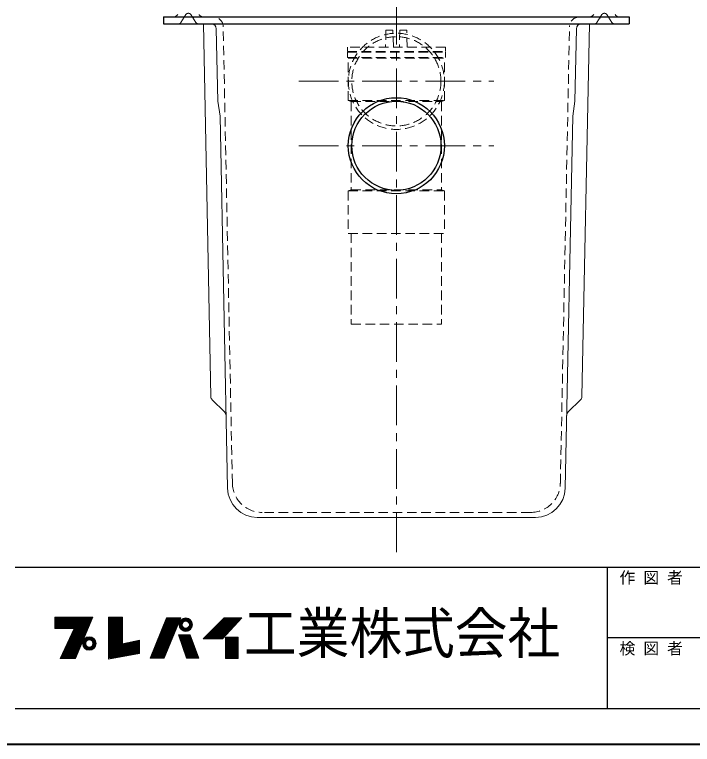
# Model space of a CAD drawing. Units: millimetres at full size, sheet at 1:8; details may follow other scales. Extents: x -1694 to 1546, y -1125 to 1123.
# Drawn here: x -75 to 610, y -1125 to -389 of the extents above; entities that cross this region are included whole.
import ezdxf
from ezdxf.enums import TextEntityAlignment as Align

# ---------------------------------------------------------------- set-up
doc = ezdxf.new("R2010")
doc.units = ezdxf.units.MM
doc.header["$LTSCALE"] = 8
doc.linetypes.add('CHAIN1', pattern=[8, 5, -1, 1, -1])
doc.linetypes.add('DASHED1', pattern=[1.8, 1.2, -0.6])
doc.layers.add('0-0_ﾚｲﾔ1', color=4, linetype='Continuous', lineweight=9)
doc.styles.add('ＭＳ ゴシック', font='')
doc.styles.get('ＭＳ ゴシック').set_extended_font_data('MS Gothic')

msp = doc.modelspace()

# ---------------------------------------------------------------- linework, layer by layer
at = {"layer": '0-0_ﾚｲﾔ1', "linetype": 'CHAIN1'}
for p, q in [((310.854, -930.83), (310.854, -205.83)), ((212.354, -455.83), (409.354, -455.83)), ((212.354, -520.83), (409.354, -520.83))]:
    msp.add_line(p, q, dxfattribs=at)
at = {"layer": '0-0_ﾚｲﾔ1', "linetype": 'DASHED1'}
for p, q in [((98.319, -388.574), (93.343, -396.434)), ((103.389, -388.574), (108.364, -396.434)), ((518.319, -388.574), (513.343, -396.434)), ((523.389, -388.574), (528.364, -396.434)), ((145.266, -861.43), (136.05, -400.63)), ((314.354, -404.33), (313.854, -421.33)), ((321.354, -404.33), (314.354, -404.33)), ((321.854, -421.33), (321.354, -404.33)), ((476.442, -861.43), (485.658, -400.63)), ((261.354, -421.33), (261.354, -425.83)), ((360.354, -421.33), (261.354, -421.33)), ((261.354, -425.83), (360.354, -425.83)), ((261.354, -426.33), (360.354, -426.33)), ((261.354, -431.83), (261.354, -426.33)), ((360.354, -421.33), (360.354, -425.83)), ((359.354, -475.33), (359.354, -432.33)), ((262.354, -475.33), (359.354, -475.33)), ((265.354, -476.33), (262.354, -475.33)), ((356.354, -476.33), (356.354, -565.33)), ((265.354, -565.33), (262.354, -566.33)), ((262.354, -566.33), (359.354, -566.33)), ((262.354, -566.33), (262.354, -609.33)), ((356.354, -565.33), (359.354, -566.33)), ((359.354, -566.33), (359.354, -609.33)), ((262.354, -609.33), (359.354, -609.33)), ((265.354, -609.33), (265.354, -700.83)), ((356.354, -609.33), (356.354, -700.83)), ((265.354, -700.83), (356.354, -700.83)), ((446.394, -890.83), (175.313, -890.83))]:
    msp.add_line(p, q, dxfattribs=at)
at = {"layer": '0-0_ﾚｲﾔ1', "color": 5, "lineweight": 25}
for p, q in [((75.854, -390.83), (545.854, -390.83)), ((75.854, -390.83), (75.854, -397.83)), ((105.079, -391.243), (105.714, -392.248)), ((516.629, -391.243), (515.993, -392.248)), ((545.854, -390.83), (545.854, -397.83)), ((75.854, -397.83), (545.854, -397.83))]:
    msp.add_line(p, q, dxfattribs=at)
at = {"layer": '0-0_ﾚｲﾔ1'}
for p, q in [((123.509, -773.804), (115.99, -397.83)), ((498.198, -773.804), (505.719, -397.763)), ((137.363, -789.397), (125.005, -777.262)), ((484.345, -789.397), (496.703, -777.262))]:
    msp.add_line(p, q, dxfattribs=at)
at = {"layer": '0-0_ﾚｲﾔ1', "color": 7, "lineweight": 18}
for p, q in [((129.09, -402.73), (130.552, -475.83)), ((130.552, -475.83), (132.853, -490.83)), ((140.365, -866.43), (132.853, -490.83)), ((481.343, -866.43), (488.855, -490.83)), ((451.304, -895.83), (170.403, -895.83)), ((-33.803, -996.989), (4.124, -996.989)), ((-33.803, -997.325), (3.985, -997.325)), ((-33.803, -997.829), (3.777, -997.829)), ((-33.803, -998.333), (3.568, -998.333)), ((-33.803, -998.837), (3.36, -998.837)), ((-33.803, -999.509), (3.082, -999.509)), ((2.873, -1000.013), (-33.803, -1000.013)), ((-33.803, -1000.517), (2.665, -1000.517)), ((-33.803, -1001.021), (2.456, -1001.021)), ((-12.971, -1038.317), (4.333, -996.485)), ((20.293, -996.317), (20.293, -1038.821)), ((34.237, -996.317), (20.293, -996.317)), ((20.293, -996.989), (34.237, -996.989)), ((20.293, -997.325), (34.237, -997.325)), ((20.293, -997.829), (34.237, -997.829)), ((20.293, -998.333), (34.237, -998.333)), ((20.293, -998.837), (34.237, -998.837)), ((20.293, -999.509), (34.237, -999.509)), ((20.293, -1000.013), (34.237, -1000.013)), ((20.293, -1000.517), (34.237, -1000.517)), ((20.293, -1001.021), (34.237, -1001.021)), ((78.925, -997.157), (62.125, -1037.981)), ((76.405, -1037.981), (93.373, -997.157)), ((77.335, -1001.021), (91.767, -1001.021)), ((77.542, -1000.517), (91.976, -1000.517)), ((77.749, -1000.013), (92.186, -1000.013)), ((77.957, -999.509), (92.395, -999.509)), ((78.233, -998.837), (92.674, -998.837)), ((78.441, -998.333), (92.869, -998.333)), ((78.648, -997.829), (93.093, -997.829)), ((78.925, -997.157), (93.373, -997.157)), ((92.24, -1000.853), (96.58, -1000.853)), ((92.769, -1000.013), (103.72, -1000.013)), ((93.334, -999.341), (103.155, -999.341)), ((94.307, -998.501), (102.182, -998.501)), ((95.488, -997.829), (101.002, -997.829)), ((104.249, -1000.853), (99.909, -1000.853)), ((133.189, -1001.021), (151.273, -1001.021)), ((133.693, -1000.517), (151.741, -1000.517)), ((134.197, -1000.013), (152.209, -1000.013)), ((134.701, -999.509), (152.677, -999.509)), ((135.205, -1018.325), (154.861, -997.157)), ((135.373, -998.837), (153.301, -998.837)), ((135.877, -998.333), (153.769, -998.333)), ((136.381, -997.829), (154.237, -997.829)), ((-33.803, -1001.525), (2.248, -1001.525)), ((-33.803, -1002.029), (2.039, -1002.029)), ((-33.803, -1002.365), (1.9, -1002.365)), ((-33.803, -1003.037), (1.622, -1003.037)), ((-33.803, -1003.541), (1.414, -1003.541)), ((-33.803, -1004.045), (1.205, -1004.045)), ((-33.803, -1004.549), (0.997, -1004.549)), ((-33.803, -1005.053), (0.788, -1005.053)), ((-33.803, -1005.557), (0.58, -1005.557)), ((-33.803, -1006.061), (0.372, -1006.061)), ((-33.803, -1006.565), (0.163, -1006.565)), ((-33.803, -1007.069), (-0.045, -1007.069)), ((-14.315, -1007.741), (-33.803, -1007.741)), ((-28.427, -1038.317), (-14.315, -1007.741)), ((-0.532, -1008.245), (-14.548, -1008.245)), ((-0.323, -1007.741), (-14.315, -1007.741)), ((20.293, -1001.525), (34.237, -1001.525)), ((20.293, -1002.029), (34.237, -1002.029)), ((20.293, -1002.365), (34.237, -1002.365)), ((20.293, -1003.037), (34.237, -1003.037)), ((20.293, -1003.541), (34.237, -1003.541)), ((20.293, -1004.045), (34.237, -1004.045)), ((20.293, -1004.549), (34.237, -1004.549)), ((20.293, -1005.053), (34.237, -1005.053)), ((20.293, -1005.557), (34.237, -1005.557)), ((20.293, -1006.061), (34.237, -1006.061)), ((20.293, -1006.565), (34.237, -1006.565)), ((20.293, -1007.069), (34.237, -1007.069)), ((20.293, -1007.741), (34.237, -1007.741)), ((20.293, -1008.245), (34.237, -1008.245)), ((74.362, -1008.245), (88.764, -1008.245)), ((74.569, -1007.741), (88.974, -1007.741)), ((74.846, -1007.069), (89.253, -1007.069)), ((75.053, -1006.565), (89.462, -1006.565)), ((75.26, -1006.061), (89.672, -1006.061)), ((75.468, -1005.557), (89.881, -1005.557)), ((75.675, -1005.053), (90.091, -1005.053)), ((75.901, -1004.549), (90.3, -1004.549)), ((76.09, -1004.045), (90.51, -1004.045)), ((76.297, -1003.541), (90.719, -1003.541)), ((76.505, -1003.037), (90.929, -1003.037)), ((76.781, -1002.365), (91.208, -1002.365)), ((76.92, -1002.029), (91.348, -1002.029)), ((77.127, -1001.525), (91.557, -1001.525)), ((91.445, -1004.045), (94.645, -1004.045)), ((91.478, -1003.373), (94.708, -1003.373)), ((91.497, -1004.885), (94.744, -1004.885)), ((91.615, -1002.533), (94.978, -1002.533)), ((91.655, -1005.725), (95.061, -1005.725)), ((91.929, -1001.525), (95.674, -1001.525)), ((91.929, -1006.565), (95.674, -1006.565)), ((92.333, -1007.405), (96.952, -1007.405)), ((92.897, -1008.245), (103.593, -1008.245)), ((104.157, -1007.405), (99.537, -1007.405)), ((104.56, -1001.525), (100.816, -1001.525)), ((104.56, -1006.565), (100.816, -1006.565)), ((104.834, -1005.725), (101.429, -1005.725)), ((104.874, -1002.533), (101.512, -1002.533)), ((104.993, -1004.885), (101.745, -1004.885)), ((105.011, -1003.373), (101.781, -1003.373)), ((101.845, -1004.045), (105.045, -1004.045)), ((125.965, -1008.245), (144.565, -1008.245)), ((126.469, -1007.741), (145.033, -1007.741)), ((127.141, -1007.069), (145.657, -1007.069)), ((127.645, -1006.565), (146.125, -1006.565)), ((128.149, -1006.061), (146.593, -1006.061)), ((128.653, -1005.557), (147.061, -1005.557)), ((129.157, -1005.053), (147.529, -1005.053)), ((129.661, -1004.549), (147.997, -1004.549)), ((130.165, -1004.045), (148.465, -1004.045)), ((130.669, -1003.541), (148.981, -1003.541)), ((131.173, -1003.037), (149.401, -1003.037)), ((131.845, -1002.365), (150.025, -1002.365)), ((132.181, -1002.029), (150.337, -1002.029)), ((132.685, -1001.525), (150.805, -1001.525)), ((-3.659, -1015.805), (-18.037, -1015.805)), ((-3.381, -1015.133), (-17.727, -1015.133)), ((-17.339, -1014.293), (-3.034, -1014.293)), ((-2.756, -1013.621), (-17.029, -1013.621)), ((-2.478, -1012.949), (-16.667, -1012.949)), ((-16.331, -1012.109), (-2.13, -1012.109)), ((-1.852, -1011.437), (-16.021, -1011.437)), ((-1.505, -1010.597), (-15.633, -1010.597)), ((-1.296, -1010.093), (-15.401, -1010.093)), ((-1.018, -1009.421), (-15.091, -1009.421)), ((-0.81, -1008.917), (-14.858, -1008.917)), ((20.293, -1008.917), (34.237, -1008.917)), ((20.293, -1009.421), (34.237, -1009.421)), ((20.293, -1010.093), (34.237, -1010.093)), ((20.293, -1010.597), (34.237, -1010.597)), ((20.293, -1011.437), (34.237, -1011.437)), ((20.293, -1012.109), (34.237, -1012.109)), ((20.293, -1012.949), (34.237, -1012.949)), ((20.293, -1013.621), (34.237, -1013.621)), ((20.293, -1014.293), (34.237, -1014.293)), ((20.293, -1015.133), (34.237, -1015.133)), ((20.293, -1015.805), (34.237, -1015.805)), ((71.251, -1015.805), (85.622, -1015.805)), ((71.533, -1015.133), (85.901, -1015.133)), ((71.869, -1014.293), (86.25, -1014.293)), ((72.149, -1013.621), (86.53, -1013.621)), ((72.426, -1012.949), (86.809, -1012.949)), ((72.772, -1012.109), (87.158, -1012.109)), ((73.048, -1011.437), (87.437, -1011.437)), ((73.394, -1010.597), (87.786, -1010.597)), ((73.601, -1010.093), (87.996, -1010.093)), ((73.878, -1009.421), (88.275, -1009.421)), ((74.085, -1008.917), (88.485, -1008.917)), ((90.911, -1014.293), (102.675, -1014.293)), ((91.203, -1015.133), (102.984, -1015.133)), ((91.436, -1015.805), (103.232, -1015.805)), ((93.501, -1008.917), (102.988, -1008.917)), ((94.829, -1009.925), (101.66, -1009.925)), ((96.425, -1010.597), (100.064, -1010.597)), ((111.349, -1037.813), (102.613, -1014.125)), ((118.405, -1015.805), (137.545, -1015.805)), ((119.077, -1015.133), (138.169, -1015.133)), ((119.917, -1014.293), (138.949, -1014.293)), ((120.589, -1013.621), (139.573, -1013.621)), ((121.261, -1012.949), (140.197, -1012.949)), ((122.101, -1012.109), (140.977, -1012.109)), ((122.773, -1011.437), (141.601, -1011.437)), ((123.613, -1010.597), (142.381, -1010.597)), ((124.117, -1010.093), (142.849, -1010.093)), ((124.789, -1009.421), (143.473, -1009.421)), ((125.293, -1008.917), (143.941, -1008.917)), ((-6.647, -1023.029), (-21.371, -1023.029)), ((-21.061, -1022.357), (-6.369, -1022.357)), ((-6.022, -1021.517), (-20.673, -1021.517)), ((-5.605, -1020.509), (-20.208, -1020.509)), ((-5.258, -1019.669), (-19.821, -1019.669)), ((-4.98, -1018.997), (-19.51, -1018.997)), ((-4.632, -1018.157), (-19.123, -1018.157)), ((-18.813, -1017.485), (-4.354, -1017.485)), ((-4.007, -1016.645), (-18.425, -1016.645)), ((-5.995, -1023.029), (-2.795, -1023.029)), ((-5.962, -1022.357), (-2.732, -1022.357)), ((-5.825, -1021.517), (-2.462, -1021.517)), ((-5.511, -1020.509), (-1.766, -1020.509)), ((-5.107, -1019.669), (-0.488, -1019.669)), ((-4.671, -1018.997), (6.28, -1018.997)), ((-3.939, -1018.157), (5.548, -1018.157)), ((-3.133, -1017.485), (4.742, -1017.485)), ((-1.537, -1016.645), (3.147, -1016.645)), ((6.717, -1019.669), (2.097, -1019.669)), ((7.12, -1020.509), (3.376, -1020.509)), ((7.434, -1021.517), (4.072, -1021.517)), ((7.571, -1022.357), (4.341, -1022.357)), ((4.405, -1023.029), (7.605, -1023.029)), ((20.293, -1016.645), (34.237, -1016.645)), ((20.293, -1017.485), (34.237, -1017.485)), ((20.293, -1018.157), (34.237, -1018.157)), ((20.293, -1018.997), (34.237, -1018.997)), ((20.293, -1019.669), (34.237, -1019.669)), ((20.293, -1020.509), (34.237, -1020.509)), ((20.293, -1021.517), (34.237, -1021.517)), ((20.293, -1022.357), (34.237, -1022.357)), ((20.293, -1023.029), (34.237, -1023.029)), ((51.541, -1023.029), (35.741, -1023.029)), ((51.541, -1022.357), (38.751, -1022.357)), ((51.541, -1021.517), (42.513, -1021.517)), ((51.541, -1020.509), (47.027, -1020.509)), ((68.278, -1023.029), (82.621, -1023.029)), ((68.554, -1022.357), (82.899, -1022.357)), ((68.9, -1021.517), (83.248, -1021.517)), ((69.315, -1020.509), (83.667, -1020.509)), ((69.66, -1019.669), (84.016, -1019.669)), ((69.937, -1018.997), (84.295, -1018.997)), ((70.283, -1018.157), (84.644, -1018.157)), ((70.559, -1017.485), (84.924, -1017.485)), ((70.905, -1016.645), (85.273, -1016.645)), ((91.728, -1016.645), (103.542, -1016.645)), ((92.02, -1017.485), (103.852, -1017.485)), ((92.254, -1018.157), (104.1, -1018.157)), ((92.546, -1018.997), (104.409, -1018.997)), ((92.779, -1019.669), (104.657, -1019.669)), ((93.071, -1020.509), (104.967, -1020.509)), ((93.422, -1021.517), (105.339, -1021.517)), ((93.713, -1022.357), (105.649, -1022.357)), ((93.947, -1023.029), (105.896, -1023.029)), ((115.885, -1018.325), (135.205, -1018.325)), ((116.725, -1017.485), (135.985, -1017.485)), ((117.565, -1016.645), (136.765, -1016.645)), ((138.229, -1017.485), (150.997, -1017.485)), ((138.229, -1018.157), (150.997, -1018.157)), ((138.229, -1018.997), (150.997, -1018.997)), ((138.229, -1019.669), (150.997, -1019.669)), ((138.229, -1020.509), (150.997, -1020.509)), ((138.229, -1021.517), (150.997, -1021.517)), ((138.229, -1022.357), (150.997, -1022.357)), ((138.229, -1023.029), (150.997, -1023.029)), ((-9.705, -1030.421), (-24.783, -1030.421)), ((-9.358, -1029.581), (-24.395, -1029.581)), ((-9.01, -1028.741), (-24.008, -1028.741)), ((-8.663, -1027.901), (-23.62, -1027.901)), ((-8.385, -1027.229), (-23.31, -1027.229)), ((-8.037, -1026.389), (-22.922, -1026.389)), ((-7.69, -1025.549), (-22.534, -1025.549)), ((-7.273, -1024.541), (-22.043, -1024.541)), ((-6.995, -1023.869), (-21.759, -1023.869)), ((-5.943, -1023.869), (-2.696, -1023.869)), ((-5.825, -1024.541), (-2.462, -1024.541)), ((-5.511, -1025.549), (-1.766, -1025.549)), ((-5.107, -1026.389), (-0.488, -1026.389)), ((-4.543, -1027.229), (6.153, -1027.229)), ((-3.939, -1027.901), (5.548, -1027.901)), ((-2.885, -1028.741), (4.494, -1028.741)), ((-1.015, -1029.581), (2.624, -1029.581)), ((6.717, -1026.389), (2.097, -1026.389)), ((7.12, -1025.549), (3.376, -1025.549)), ((7.434, -1024.541), (4.072, -1024.541)), ((7.553, -1023.869), (4.305, -1023.869)), ((20.293, -1023.869), (51.541, -1023.869)), ((20.293, -1024.541), (51.541, -1024.541)), ((20.293, -1025.549), (51.541, -1025.549)), ((20.293, -1026.389), (51.541, -1026.389)), ((20.293, -1027.229), (51.541, -1027.229)), ((20.293, -1027.901), (51.541, -1027.901)), ((20.293, -1028.741), (51.541, -1028.741)), ((20.293, -1029.581), (51.541, -1029.581)), ((20.293, -1030.421), (51.541, -1030.421)), ((65.236, -1030.421), (79.547, -1030.421)), ((65.581, -1029.581), (79.896, -1029.581)), ((65.927, -1028.741), (80.245, -1028.741)), ((66.273, -1027.901), (80.594, -1027.901)), ((66.549, -1027.229), (80.874, -1027.229)), ((66.895, -1026.389), (81.223, -1026.389)), ((67.241, -1025.549), (81.572, -1025.549)), ((67.656, -1024.541), (81.991, -1024.541)), ((67.932, -1023.869), (82.27, -1023.869)), ((94.239, -1023.869), (106.206, -1023.869)), ((94.472, -1024.541), (106.454, -1024.541)), ((94.823, -1025.549), (106.826, -1025.549)), ((95.115, -1026.389), (107.136, -1026.389)), ((95.389, -1027.229), (107.445, -1027.229)), ((95.64, -1027.901), (107.693, -1027.901)), ((95.932, -1028.741), (108.003, -1028.741)), ((96.224, -1029.581), (108.313, -1029.581)), ((96.516, -1030.421), (108.623, -1030.421)), ((138.229, -1023.869), (150.997, -1023.869)), ((138.229, -1024.541), (150.997, -1024.541)), ((138.229, -1025.549), (150.997, -1025.549)), ((138.229, -1026.389), (150.997, -1026.389)), ((138.229, -1027.229), (150.997, -1027.229)), ((138.229, -1027.901), (150.997, -1027.901)), ((138.229, -1028.741), (150.997, -1028.741)), ((138.229, -1029.581), (150.997, -1029.581)), ((138.229, -1030.421), (150.997, -1030.421)), ((-12.624, -1037.477), (-28.04, -1037.477)), ((-12.207, -1036.469), (-27.574, -1036.469)), ((-11.859, -1035.629), (-27.187, -1035.629)), ((-11.512, -1034.789), (-26.799, -1034.789)), ((-11.095, -1033.781), (-26.334, -1033.781)), ((-10.748, -1032.941), (-25.946, -1032.941)), ((-10.331, -1031.933), (-25.481, -1031.933)), ((-10.053, -1031.261), (-25.171, -1031.261)), ((20.293, -1031.261), (51.541, -1031.261)), ((20.293, -1031.933), (51.541, -1031.933)), ((20.293, -1032.941), (51.541, -1032.941)), ((20.293, -1033.781), (47.864, -1033.781)), ((20.293, -1034.789), (42.35, -1034.789)), ((20.293, -1035.629), (37.755, -1035.629)), ((20.293, -1036.469), (33.159, -1036.469)), ((20.293, -1037.477), (27.645, -1037.477)), ((76.405, -1037.981), (62.125, -1037.981)), ((62.332, -1037.477), (76.614, -1037.477)), ((62.747, -1036.469), (77.033, -1036.469)), ((63.093, -1035.629), (77.382, -1035.629)), ((63.438, -1034.789), (77.731, -1034.789)), ((63.853, -1033.781), (78.15, -1033.781)), ((64.199, -1032.941), (78.499, -1032.941)), ((64.614, -1031.933), (78.918, -1031.933)), ((64.89, -1031.261), (79.198, -1031.261)), ((96.808, -1031.261), (108.932, -1031.261)), ((97.041, -1031.933), (109.18, -1031.933)), ((97.392, -1032.941), (109.552, -1032.941)), ((97.741, -1033.781), (109.862, -1033.781)), ((98.034, -1034.789), (110.233, -1034.789)), ((98.326, -1035.629), (110.543, -1035.629)), ((98.618, -1036.469), (110.853, -1036.469)), ((98.968, -1037.477), (111.225, -1037.477)), ((99.085, -1037.813), (111.349, -1037.813)), ((138.229, -1031.261), (150.997, -1031.261)), ((138.229, -1031.933), (150.997, -1031.933)), ((138.229, -1032.941), (150.997, -1032.941)), ((138.229, -1033.781), (150.997, -1033.781)), ((138.229, -1034.789), (150.997, -1034.789)), ((138.229, -1035.629), (150.997, -1035.629)), ((138.229, -1036.469), (150.997, -1036.469)), ((138.229, -1037.477), (150.997, -1037.477)), ((-28.427, -1038.317), (-12.971, -1038.317))]:
    msp.add_line(p, q, dxfattribs=at)
at = {"layer": '0-0_ﾚｲﾔ1', "color": 6, "lineweight": 25}
for p, q in [((-74.146, -945.973), (1509.854, -945.973)), ((524.14, -1088.83), (524.14, -945.973)), ((1509.854, -1017.401), (524.14, -1017.401)), ((1509.854, -1088.83), (-74.146, -1088.83))]:
    msp.add_line(p, q, dxfattribs=at)
at = {"layer": '0-0_ﾚｲﾔ1', "color": 1, "lineweight": 40}
msp.add_line((1545.854, -1124.83), (-1694.146, -1124.83), dxfattribs=at)
at = {"layer": '0-0_ﾚｲﾔ1', "linetype": 'DASHED1'}
for points in [[(307.854, -421.33), (307.354, -404.33), (300.354, -404.33), (299.854, -421.33)], [(261.354, -431.83), (360.354, -431.83), (360.354, -426.33)], [(262.354, -475.33), (262.354, -432.33), (359.354, -432.33)], [(265.354, -476.33), (356.354, -476.33), (359.354, -475.33)], [(265.354, -476.33), (265.354, -565.33), (356.354, -565.33)]]:
    msp.add_lwpolyline(points, dxfattribs=at)
at = {"layer": '0-0_ﾚｲﾔ1', "color": 7, "lineweight": 18}
for points in [[(492.617, -402.73), (491.155, -475.83), (488.855, -490.83)], [(-33.803, -1007.741), (-33.803, -996.485), (4.333, -996.485)], [(20.293, -1038.821), (51.541, -1033.109), (51.541, -1019.501), (34.237, -1023.365), (34.237, -996.317)], [(115.885, -1018.325), (137.053, -997.157), (154.861, -997.157)], [(99.085, -1037.813), (90.853, -1014.125), (102.613, -1014.125)]]:
    msp.add_lwpolyline(points, dxfattribs=at)
msp.add_lwpolyline([(138.229, -1016.645), (138.229, -1038.317), (150.997, -1038.317), (150.997, -1016.645)], close=True, dxfattribs=at)
at = {"layer": '0-0_ﾚｲﾔ1', "linetype": 'DASHED1'}
for radius in [48.5, 45]:
    msp.add_circle((310.854, -455.83), radius, dxfattribs=at)
at = {"layer": '0-0_ﾚｲﾔ1', "color": 5, "lineweight": 25}
for radius in [48.5, 45]:
    msp.add_circle((310.854, -520.83), radius, dxfattribs=at)
at = {"layer": '0-0_ﾚｲﾔ1', "color": 7, "lineweight": 18}
for centre, radius in [((98.245, -1004.045), 6.8), ((98.245, -1004.045), 3.6), ((0.805, -1023.029), 6.8), ((0.805, -1023.029), 3.6)]:
    msp.add_circle(centre, radius, dxfattribs=at)
for centre, radius, start, end in [((85.854, -385.83), 5, 270, 327.66647), ((535.854, -385.83), 5, 212.33353, 270), ((124.091, -402.83), 5, 1.14576, 90), ((497.616, -402.83), 5, 90, 178.85424), ((170.403, -865.83), 30, 181.04163, 270), ((451.304, -865.83), 30, 270, 358.95837)]:
    msp.add_arc(centre, radius, start, end, dxfattribs=at)
at = {"layer": '0-0_ﾚｲﾔ1', "linetype": 'DASHED1'}
for centre, radius, start, end in [((100.854, -390.178), 3, 32.33353, 147.66647), ((115.854, -385.83), 5, 212.33353, 270), ((505.854, -385.83), 5, 270, 327.66647), ((520.854, -390.178), 3, 32.33353, 147.66647), ((90.808, -394.83), 3, 270, 327.66647), ((110.899, -394.83), 3, 212.33353, 270), ((126.052, -400.83), 10, 1.14576, 90), ((495.656, -400.83), 10, 90, 178.85424), ((510.808, -394.83), 3, 270, 327.66647), ((530.899, -394.83), 3, 212.33353, 270), ((175.313, -860.83), 30, 181.04163, 270), ((446.394, -860.83), 30, 270, 358.95837)]:
    msp.add_arc(centre, radius, start, end, dxfattribs=at)
at = {"layer": '0-0_ﾚｲﾔ1'}
for centre, start, end in [((128.508, -773.695), 181.2499, 225.52081), ((493.2, -773.695), 314.47919, 358.7501), ((133.859, -792.965), 1.04163, 45.52081), ((487.848, -792.965), 134.47919, 178.95837)]:
    msp.add_arc(centre, 5, start, end, dxfattribs=at)

# ---------------------------------------------------------------- texts
at = {"layer": '0-0_ﾚｲﾔ1', "color": 7, "style": 'ＭＳ ゴシック'}
for s, p in [('作 図 者', (536.14, -965.973)), ('検 図 者', (536.14, -1037.401))]:
    msp.add_text(s, height=11.73, dxfattribs=at).set_placement(p, align=Align.BOTTOM_LEFT)
at = {"layer": '0-0_ﾚｲﾔ1', "color": 7, "style": 'ＭＳ ゴシック', "width": 0.95}
msp.add_text('工業株式会社', height=41.06, dxfattribs=at).set_placement((156.997, -1045.401), align=Align.BOTTOM_LEFT)

doc.saveas('drawing.dxf')
